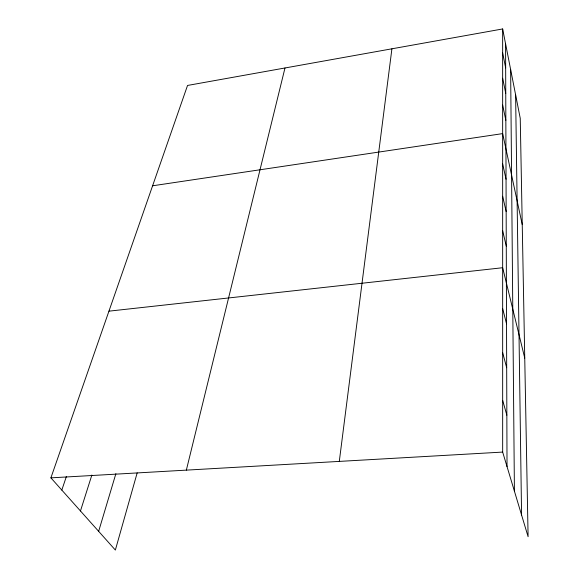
<?xml version="1.0" encoding="UTF-8"?>
<svg xmlns="http://www.w3.org/2000/svg" width="579" height="579" viewBox="0 0 579 579"><rect width="100%" height="100%" fill="white"/><g stroke="black" fill="none" stroke-linecap="round" stroke-linejoin="round"><path stroke-width="0.87" d="M339.294 461.398L391.911 48.81M186.351 470.126L284.984 67.982M137.18 472.877L115.359 550.05L50.901 477.856L187.538 85.453L502.652 28.95L520.246 118.34L528.099 536.697L502.666 452.083L502.652 28.95M98.647 531.327L115.887 473.673M80.467 510.968L91.866 475.033M61.815 490.08L66.39 476.495M152.595 185.794L502.659 133.611L522.244 224.63M108.939 311.162L502.659 267.73L524.748 358.09M50.901 477.856L502.666 452.083M502.666 400.371L506.849 415.186M502.666 352.698L506.683 367.745M502.659 308.614L506.538 323.806M502.659 230.782L506.27 246.104M502.659 196.259L506.155 211.588M502.659 163.937L506.046 179.244M502.659 105.096L505.843 120.273M502.659 78.237L505.749 93.328M502.652 52.899L505.662 67.881M515.607 94.782L521.57 514.977M510.627 69.473L514.42 491.187M505.583 43.816L507.023 466.58"/></g></svg>
